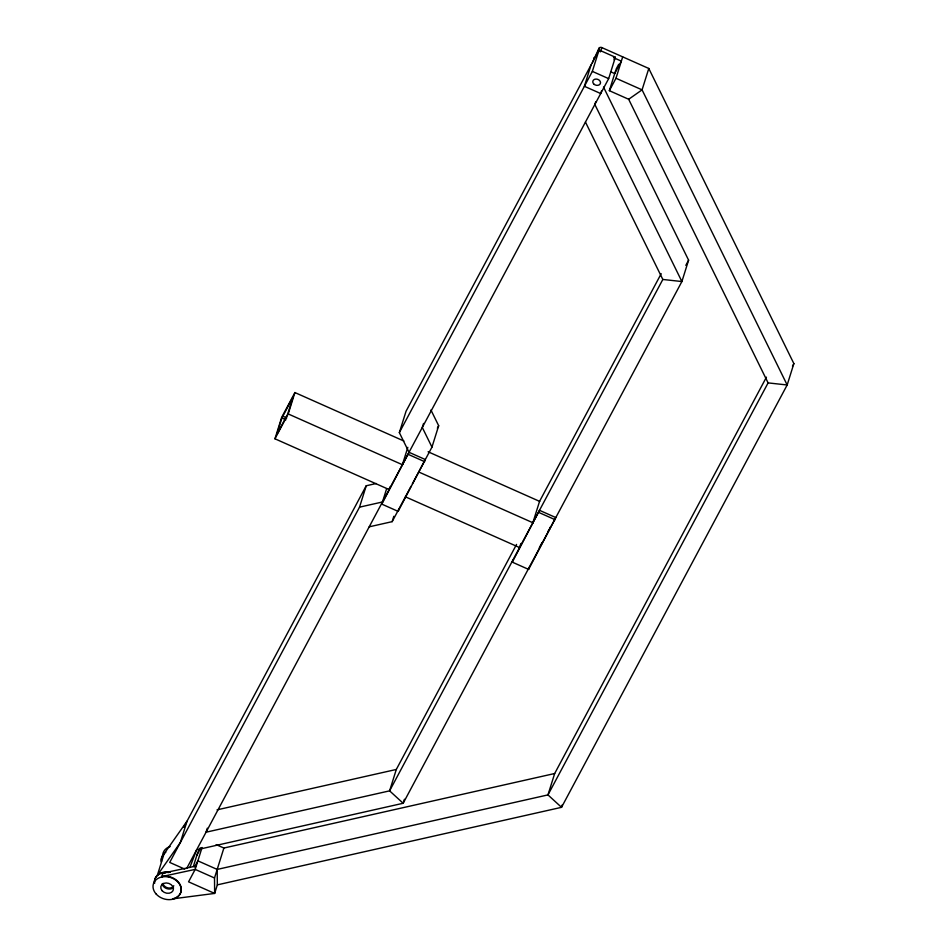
<?xml version="1.0" encoding="UTF-8"?>
<svg xmlns="http://www.w3.org/2000/svg" width="947" height="947" viewBox="0 0 947 947"><rect width="100%" height="100%" fill="white"/><g stroke="black" fill="none" stroke-linecap="round" stroke-linejoin="round"><path stroke-width="1.42" d="M389.276 489.635L274.95 438.792L281.65 417.402L294.919 392.555L403.872 441.006M281.91 417.982L276.784 434.555L287.616 414.265L293.12 396.817L281.91 417.982L285.947 419.781M274.95 438.792L288.219 413.946L294.919 392.555M164.056 853.874L157.356 875.265L180.332 842.546L187.044 821.156L164.056 853.874A14.335 11.186 17.4 0 0 161.333 861.995M161.629 877.017L162.837 873.158L196.266 865.972M172.579 899.271L172.709 898.845A14.335 11.186 17.4 0 0 180.226 884.794A14.335 11.186 17.4 0 0 161.771 876.591L195.189 869.393L214.507 877.987L214.649 893.423L172.709 898.845M193.33 866.576L197.935 851.874M207.298 828.199L206.044 832.212L389.608 790.852L662.829 279.46L585.447 122.068M202.066 847.47L195.189 869.393L188.56 881.823L214.649 893.423L217.337 884.865L217.183 869.429L197.876 860.847L194.549 867.05M214.507 877.987L223.883 848.038L554.67 773.521L766.443 377.155M184.772 869.109L169.714 862.421L359.529 507.154L366.229 485.764L376.267 483.503M386.66 488.616L381.807 504.124L398.119 511.368L425.333 459.544L409.021 452.299L399.35 432.613L406.05 411.235L599.049 50.002L615.361 57.246L608.661 78.637L186.689 868.435M389.11 489.563L389.951 486.888M402.38 464.717L407.826 447.339M381.807 504.124L409.021 452.299M369.2 526.828L392.153 521.655L393.822 516.304M423.558 423.439L422.291 427.452L431.962 447.126L412.395 483.751M398.119 511.368L398.782 509.237M431.962 447.126L438.674 425.736L430.932 409.992M591.082 64.905L584.382 86.295L600.694 93.54L601.534 90.876M217.337 884.865L561.524 807.329L787.17 384.979L793.87 363.589L648.79 68.468L601.818 47.587A2.154 1.681 17.4 0 0 599.06 48.202L592.68 61.922A2.154 1.681 17.4 0 0 592.538 62.786M599.06 48.202L597.723 52.487A2.154 1.681 17.4 0 1 598.859 51.683M399.35 432.613L592.349 71.392L599.049 50.002M600.469 51.86L601.818 47.587M595.687 101.803L594.846 104.478L681.899 281.543L403.162 803.269L196.645 849.802L189.862 867.452M516.553 544.407L396.308 769.461L389.608 790.852L403.162 803.269L404.416 799.256M217.183 869.429L547.97 794.9L768.1 382.896L628.666 99.269L609.347 90.675L615.716 70.362M609.347 90.675L615.988 78.258L622.688 56.867M648.79 68.468L642.078 89.858L628.666 99.269M512.28 562.139L539.494 510.315L555.806 517.559L528.592 569.396L512.28 562.139L512.943 559.997M519.583 547.579L520.838 543.566M532.853 522.732L539.565 501.342L661.195 273.683M528.592 569.396L529.255 567.253M549.165 529.989L550.006 527.313M603.499 87.053L688.599 260.165L681.899 281.543L662.829 279.46M554.67 773.521L547.97 794.9L561.524 807.329L562.352 804.654M548.408 530.651L548.112 531.255M183.718 827.37L366.229 485.764M614.035 59.732L615.361 57.246M198.598 850.631L199.935 848.145M616.059 69.285L618.711 64.325M196.869 855.295L200.847 847.849M437.348 428.222L438.674 425.736M392.153 521.655L411.034 486.296M685.829 265.361L688.599 260.165M539.364 547.626L542.063 542.584M792.473 366.193L793.87 363.589M359.529 507.154L382.47 501.981M217.052 809.851L396.308 769.461M768.1 382.896L787.17 384.979L642.078 89.858L615.988 78.258M613.526 57.66L621.35 61.141L614.71 73.57L610.803 71.83M592.349 71.392L608.661 78.637M428.091 451.778L539.731 501.425M408.346 454.43L424.658 461.686M538.819 512.457L555.131 519.702M288.219 413.946L402.558 464.788M418.692 471.973L533.031 522.815M282.703 416.135L286.74 417.923M405.423 496.808L519.749 547.65M216.165 844.606L223.883 848.038M594.302 59.377A2.154 1.681 17.4 0 1 594.018 57.649M154.373 882.805A14.335 11.186 17.4 0 1 168.98 872.542M173.502 887.54A6.451 5.031 17.4 0 1 166.85 888.641A6.451 5.031 17.4 0 1 162.162 883.835M162.837 873.158A14.335 11.186 17.4 0 1 165.18 872.826M161.464 861.569A14.335 11.186 17.4 0 1 165.843 852.158M162.695 856.289A14.335 11.186 17.4 0 1 170.176 846.511M154.621 883.385A14.335 11.186 17.4 0 1 170.33 872.341M173.798 885.753A5.741 4.475 17.4 0 1 167.879 887.884A5.741 4.475 17.4 0 1 163.002 883.421M155.983 893.85A14.335 11.186 17.4 0 0 180.155 893.944A14.335 11.186 17.4 0 0 165.18 876.638A14.335 11.186 17.4 0 0 155.983 893.85M162.103 890.713A6.451 5.031 17.4 0 0 172.981 890.748A6.451 5.031 17.4 0 0 166.234 882.959A6.451 5.031 17.4 0 0 162.103 890.713M593.591 83.786A3.942 3.078 17.4 0 0 600.244 83.809A3.942 3.078 17.4 0 0 596.125 79.051A3.942 3.078 17.4 0 0 593.591 83.786"/></g></svg>
